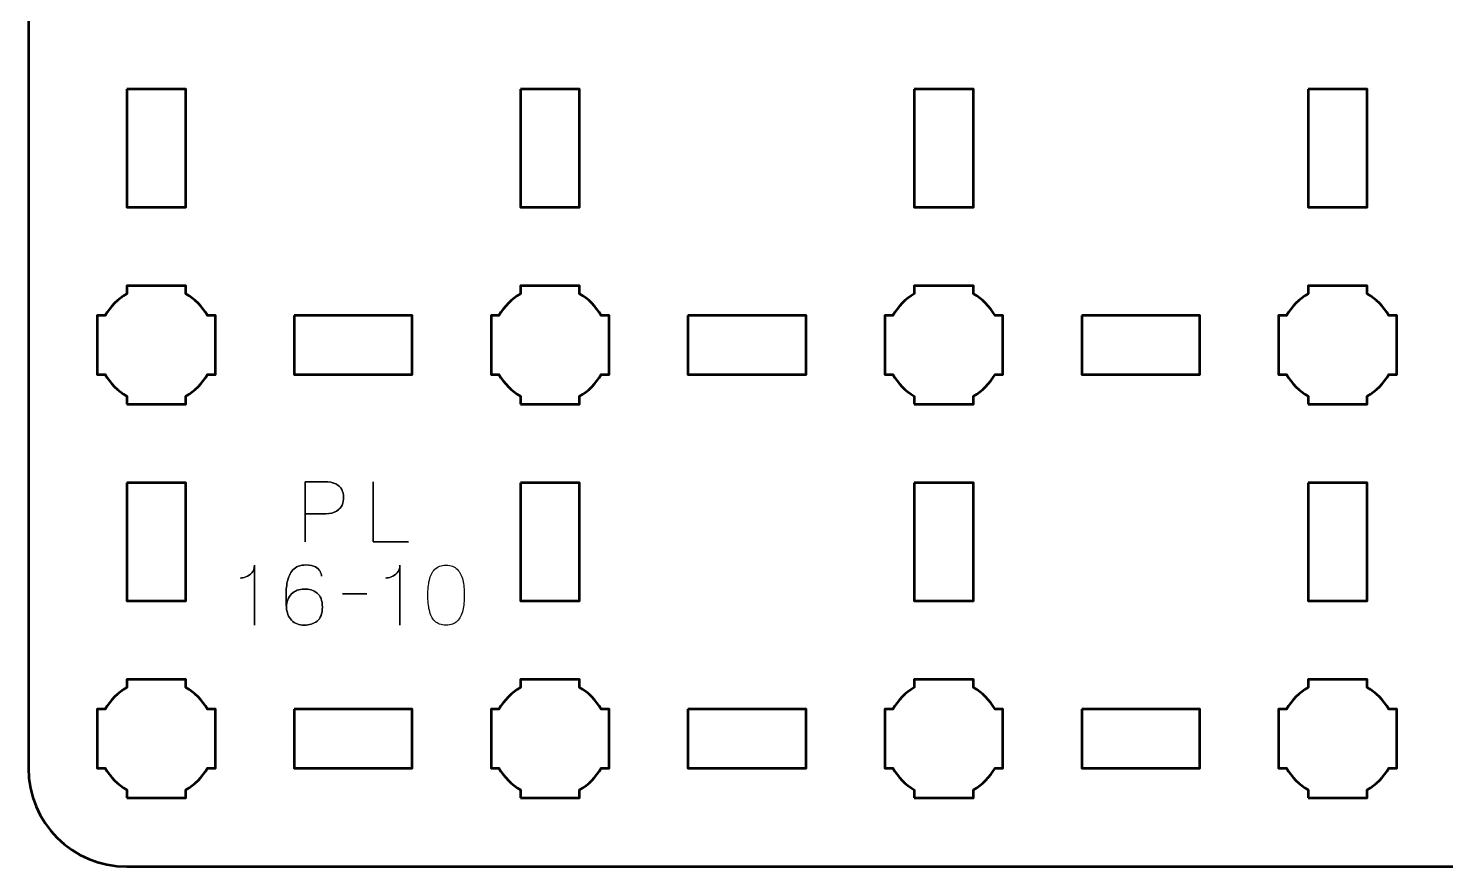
# Model space of a CAD drawing. Header units: centimetres. Extents: x -15.7 to 15.7, y -9.7 to 9.7.
# Drawn here: x -15.65 to -8.45, y -9.65 to -5.39 of the extents above; entities that cross this region are included whole.
import ezdxf

# ---------------------------------------------------------------- set-up
doc = ezdxf.new("R2010")
doc.units = ezdxf.units.CM
doc.header["$MEASUREMENT"] = 0
doc.layers.add('Layer 1', color=7, linetype='Continuous')

msp = doc.modelspace()

# ---------------------------------------------------------------- linework, layer by layer
at = {"layer": 'Layer 1', "lineweight": 53}
for points, knots in [([(-15.14993, 9.65006), (-15.14993, 9.65006), (15.14994, 9.65006), (15.14994, 9.65006), (15.14994, 9.65006), (15.42708, 9.65006), (15.65004, 9.42697), (15.65004, 9.14996), (15.65004, 9.14996), (15.65004, 9.14996), (15.65004, -9.14996), (15.65004, -9.14996), (15.65004, -9.14996), (15.65004, -9.42696), (15.42708, -9.65006), (15.14994, -9.65006), (15.14994, -9.65006), (15.14994, -9.65006), (-15.14993, -9.65006), (-15.14993, -9.65006), (-15.14993, -9.65006), (-15.42693, -9.65006), (-15.65003, -9.42696), (-15.65003, -9.14996), (-15.65003, -9.14996), (-15.65003, -9.14996), (-15.65003, 9.14996), (-15.65003, 9.14996), (-15.65003, 9.14996), (-15.65003, 9.42697), (-15.42693, 9.65006), (-15.14993, 9.65006)], [0, 0, 0, 0, 0.125, 0.125, 0.125, 0.125, 0.25, 0.25, 0.25, 0.25, 0.375, 0.375, 0.375, 0.375, 0.5, 0.5, 0.5, 0.5, 0.625, 0.625, 0.625, 0.625, 0.75, 0.75, 0.75, 0.75, 0.875, 0.875, 0.875, 0.875, 1, 1, 1, 1]), ([(-15.14993, -5.70004), (-15.14993, -5.70004), (-14.84993, -5.70004), (-14.84993, -5.70004), (-14.84993, -5.70004), (-14.84993, -5.70004), (-14.84993, -6.30004), (-14.84993, -6.30004), (-14.84993, -6.30004), (-14.84993, -6.30004), (-15.14993, -6.30004), (-15.14993, -6.30004), (-15.14993, -6.30004), (-15.14993, -6.30004), (-15.14993, -5.70004), (-15.14993, -5.70004)], [0, 0, 0, 0, 0.25, 0.25, 0.25, 0.25, 0.5, 0.5, 0.5, 0.5, 0.75, 0.75, 0.75, 0.75, 1, 1, 1, 1]), ([(-13.15, -5.70004), (-13.15, -5.70004), (-12.85, -5.70004), (-12.85, -5.70004), (-12.85, -5.70004), (-12.85, -5.70004), (-12.85, -6.30004), (-12.85, -6.30004), (-12.85, -6.30004), (-12.85, -6.30004), (-13.15, -6.30004), (-13.15, -6.30004), (-13.15, -6.30004), (-13.15, -6.30004), (-13.15, -5.70004), (-13.15, -5.70004)], [0, 0, 0, 0, 0.25, 0.25, 0.25, 0.25, 0.5, 0.5, 0.5, 0.5, 0.75, 0.75, 0.75, 0.75, 1, 1, 1, 1]), ([(-11.15007, -5.70004), (-11.15007, -5.70004), (-10.85006, -5.70004), (-10.85006, -5.70004), (-10.85006, -5.70004), (-10.85006, -5.70004), (-10.85006, -6.30004), (-10.85006, -6.30004), (-10.85006, -6.30004), (-10.85006, -6.30004), (-11.15007, -6.30004), (-11.15007, -6.30004), (-11.15007, -6.30004), (-11.15007, -6.30004), (-11.15007, -5.70004), (-11.15007, -5.70004)], [0, 0, 0, 0, 0.25, 0.25, 0.25, 0.25, 0.5, 0.5, 0.5, 0.5, 0.75, 0.75, 0.75, 0.75, 1, 1, 1, 1]), ([(-9.14996, -5.70004), (-9.14996, -5.70004), (-8.84995, -5.70004), (-8.84995, -5.70004), (-8.84995, -5.70004), (-8.84995, -5.70004), (-8.84995, -6.30004), (-8.84995, -6.30004), (-8.84995, -6.30004), (-8.84995, -6.30004), (-9.14996, -6.30004), (-9.14996, -6.30004), (-9.14996, -6.30004), (-9.14996, -6.30004), (-9.14996, -5.70004), (-9.14996, -5.70004)], [0, 0, 0, 0, 0.25, 0.25, 0.25, 0.25, 0.5, 0.5, 0.5, 0.5, 0.75, 0.75, 0.75, 0.75, 1, 1, 1, 1]), ([(-15.14993, -7.29996), (-15.14993, -7.29996), (-15.14993, -7.25985), (-15.14993, -7.25985), (-15.14993, -7.25985), (-15.19554, -7.23339), (-15.23347, -7.1955), (-15.25979, -7.15003), (-15.25979, -7.15003), (-15.25979, -7.15003), (-15.3, -7.15003), (-15.3, -7.15003), (-15.3, -7.15003), (-15.3, -7.15003), (-15.3, -6.99996), (-15.3, -6.99996), (-15.3, -6.99996), (-15.3, -6.99996), (-15.3, -6.85002), (-15.3, -6.85002), (-15.3, -6.85002), (-15.3, -6.85002), (-15.25979, -6.85002), (-15.25979, -6.85002), (-15.25979, -6.85002), (-15.23347, -6.80441), (-15.19554, -6.76649), (-15.14993, -6.74003), (-15.14993, -6.74003), (-15.14993, -6.74003), (-15.14993, -6.69995), (-15.14993, -6.69995), (-15.14993, -6.69995), (-15.14993, -6.69995), (-15, -6.69995), (-15, -6.69995), (-15, -6.69995), (-15, -6.69995), (-14.84993, -6.69995), (-14.84993, -6.69995), (-14.84993, -6.69995), (-14.84993, -6.69995), (-14.84993, -6.74003), (-14.84993, -6.74003), (-14.84993, -6.74003), (-14.80446, -6.76649), (-14.76643, -6.80441), (-14.74011, -6.85002), (-14.74011, -6.85002), (-14.74011, -6.85002), (-14.7, -6.85002), (-14.7, -6.85002), (-14.7, -6.85002), (-14.7, -6.85002), (-14.7, -6.99996), (-14.7, -6.99996), (-14.7, -6.99996), (-14.7, -6.99996), (-14.7, -7.15003), (-14.7, -7.15003), (-14.7, -7.15003), (-14.7, -7.15003), (-14.74011, -7.15003), (-14.74011, -7.15003), (-14.74011, -7.15003), (-14.76643, -7.1955), (-14.80446, -7.23339), (-14.84993, -7.25985), (-14.84993, -7.25985), (-14.84993, -7.25985), (-14.84993, -7.29996), (-14.84993, -7.29996), (-14.84993, -7.29996), (-14.84993, -7.29996), (-15, -7.29996), (-15, -7.29996), (-15, -7.29996), (-15, -7.29996), (-15.14993, -7.29996), (-15.14993, -7.29996)], [0, 0, 0, 0, 0.05, 0.05, 0.05, 0.05, 0.1, 0.1, 0.1, 0.1, 0.15, 0.15, 0.15, 0.15, 0.2, 0.2, 0.2, 0.2, 0.25, 0.25, 0.25, 0.25, 0.3, 0.3, 0.3, 0.3, 0.35, 0.35, 0.35, 0.35, 0.4, 0.4, 0.4, 0.4, 0.45, 0.45, 0.45, 0.45, 0.5, 0.5, 0.5, 0.5, 0.55, 0.55, 0.55, 0.55, 0.6, 0.6, 0.6, 0.6, 0.65, 0.65, 0.65, 0.65, 0.7, 0.7, 0.7, 0.7, 0.75, 0.75, 0.75, 0.75, 0.8, 0.8, 0.8, 0.8, 0.85, 0.85, 0.85, 0.85, 0.9, 0.9, 0.9, 0.9, 0.95, 0.95, 0.95, 0.95, 1, 1, 1, 1]), ([(-13.15, -7.29996), (-13.15, -7.29996), (-13.15, -7.25985), (-13.15, -7.25985), (-13.15, -7.25985), (-13.19547, -7.23339), (-13.2335, -7.1955), (-13.25982, -7.15003), (-13.25982, -7.15003), (-13.25982, -7.15003), (-13.29993, -7.15003), (-13.29993, -7.15003), (-13.29993, -7.15003), (-13.29993, -7.15003), (-13.29993, -6.99996), (-13.29993, -6.99996), (-13.29993, -6.99996), (-13.29993, -6.99996), (-13.29993, -6.85002), (-13.29993, -6.85002), (-13.29993, -6.85002), (-13.29993, -6.85002), (-13.25982, -6.85002), (-13.25982, -6.85002), (-13.25982, -6.85002), (-13.2335, -6.80441), (-13.19547, -6.76649), (-13.15, -6.74003), (-13.15, -6.74003), (-13.15, -6.74003), (-13.15, -6.69995), (-13.15, -6.69995), (-13.15, -6.69995), (-13.15, -6.69995), (-12.99993, -6.69995), (-12.99993, -6.69995), (-12.99993, -6.69995), (-12.99993, -6.69995), (-12.85, -6.69995), (-12.85, -6.69995), (-12.85, -6.69995), (-12.85, -6.69995), (-12.85, -6.74003), (-12.85, -6.74003), (-12.85, -6.74003), (-12.80452, -6.76649), (-12.76649, -6.80441), (-12.74018, -6.85002), (-12.74018, -6.85002), (-12.74018, -6.85002), (-12.69992, -6.85002), (-12.69992, -6.85002), (-12.69992, -6.85002), (-12.69992, -6.85002), (-12.69992, -6.99996), (-12.69992, -6.99996), (-12.69992, -6.99996), (-12.69992, -6.99996), (-12.69992, -7.15003), (-12.69992, -7.15003), (-12.69992, -7.15003), (-12.69992, -7.15003), (-12.74018, -7.15003), (-12.74018, -7.15003), (-12.74018, -7.15003), (-12.76649, -7.1955), (-12.80452, -7.23339), (-12.85, -7.25985), (-12.85, -7.25985), (-12.85, -7.25985), (-12.85, -7.29996), (-12.85, -7.29996), (-12.85, -7.29996), (-12.85, -7.29996), (-12.99993, -7.29996), (-12.99993, -7.29996), (-12.99993, -7.29996), (-12.99993, -7.29996), (-13.15, -7.29996), (-13.15, -7.29996)], [0, 0, 0, 0, 0.05, 0.05, 0.05, 0.05, 0.1, 0.1, 0.1, 0.1, 0.15, 0.15, 0.15, 0.15, 0.2, 0.2, 0.2, 0.2, 0.25, 0.25, 0.25, 0.25, 0.3, 0.3, 0.3, 0.3, 0.35, 0.35, 0.35, 0.35, 0.4, 0.4, 0.4, 0.4, 0.45, 0.45, 0.45, 0.45, 0.5, 0.5, 0.5, 0.5, 0.55, 0.55, 0.55, 0.55, 0.6, 0.6, 0.6, 0.6, 0.65, 0.65, 0.65, 0.65, 0.7, 0.7, 0.7, 0.7, 0.75, 0.75, 0.75, 0.75, 0.8, 0.8, 0.8, 0.8, 0.85, 0.85, 0.85, 0.85, 0.9, 0.9, 0.9, 0.9, 0.95, 0.95, 0.95, 0.95, 1, 1, 1, 1]), ([(-11.15007, -7.29996), (-11.15007, -7.29996), (-11.15007, -7.25985), (-11.15007, -7.25985), (-11.15007, -7.25985), (-11.19554, -7.23339), (-11.23343, -7.1955), (-11.25989, -7.15003), (-11.25989, -7.15003), (-11.25989, -7.15003), (-11.3, -7.15003), (-11.3, -7.15003), (-11.3, -7.15003), (-11.3, -7.15003), (-11.3, -6.99996), (-11.3, -6.99996), (-11.3, -6.99996), (-11.3, -6.99996), (-11.3, -6.85002), (-11.3, -6.85002), (-11.3, -6.85002), (-11.3, -6.85002), (-11.25989, -6.85002), (-11.25989, -6.85002), (-11.25989, -6.85002), (-11.23343, -6.80441), (-11.19554, -6.76649), (-11.15007, -6.74003), (-11.15007, -6.74003), (-11.15007, -6.74003), (-11.15007, -6.69995), (-11.15007, -6.69995), (-11.15007, -6.69995), (-11.15007, -6.69995), (-10.99999, -6.69995), (-10.99999, -6.69995), (-10.99999, -6.69995), (-10.99999, -6.69995), (-10.85006, -6.69995), (-10.85006, -6.69995), (-10.85006, -6.69995), (-10.85006, -6.69995), (-10.85006, -6.74003), (-10.85006, -6.74003), (-10.85006, -6.74003), (-10.80445, -6.76649), (-10.76653, -6.80441), (-10.74021, -6.85002), (-10.74021, -6.85002), (-10.74021, -6.85002), (-10.69999, -6.85002), (-10.69999, -6.85002), (-10.69999, -6.85002), (-10.69999, -6.85002), (-10.69999, -6.99996), (-10.69999, -6.99996), (-10.69999, -6.99996), (-10.69999, -6.99996), (-10.69999, -7.15003), (-10.69999, -7.15003), (-10.69999, -7.15003), (-10.69999, -7.15003), (-10.74021, -7.15003), (-10.74021, -7.15003), (-10.74021, -7.15003), (-10.76653, -7.1955), (-10.80445, -7.23339), (-10.85006, -7.25985), (-10.85006, -7.25985), (-10.85006, -7.25985), (-10.85006, -7.29996), (-10.85006, -7.29996), (-10.85006, -7.29996), (-10.85006, -7.29996), (-10.99999, -7.29996), (-10.99999, -7.29996), (-10.99999, -7.29996), (-10.99999, -7.29996), (-11.15007, -7.29996), (-11.15007, -7.29996)], [0, 0, 0, 0, 0.05, 0.05, 0.05, 0.05, 0.1, 0.1, 0.1, 0.1, 0.15, 0.15, 0.15, 0.15, 0.2, 0.2, 0.2, 0.2, 0.25, 0.25, 0.25, 0.25, 0.3, 0.3, 0.3, 0.3, 0.35, 0.35, 0.35, 0.35, 0.4, 0.4, 0.4, 0.4, 0.45, 0.45, 0.45, 0.45, 0.5, 0.5, 0.5, 0.5, 0.55, 0.55, 0.55, 0.55, 0.6, 0.6, 0.6, 0.6, 0.65, 0.65, 0.65, 0.65, 0.7, 0.7, 0.7, 0.7, 0.75, 0.75, 0.75, 0.75, 0.8, 0.8, 0.8, 0.8, 0.85, 0.85, 0.85, 0.85, 0.9, 0.9, 0.9, 0.9, 0.95, 0.95, 0.95, 0.95, 1, 1, 1, 1]), ([(-9.14996, -7.29996), (-9.14996, -7.29996), (-9.14996, -7.25985), (-9.14996, -7.25985), (-9.14996, -7.25985), (-9.19557, -7.23339), (-9.23346, -7.1955), (-9.25978, -7.15003), (-9.25978, -7.15003), (-9.25978, -7.15003), (-9.30003, -7.15003), (-9.30003, -7.15003), (-9.30003, -7.15003), (-9.30003, -7.15003), (-9.30003, -6.99996), (-9.30003, -6.99996), (-9.30003, -6.99996), (-9.30003, -6.99996), (-9.30003, -6.85002), (-9.30003, -6.85002), (-9.30003, -6.85002), (-9.30003, -6.85002), (-9.25978, -6.85002), (-9.25978, -6.85002), (-9.25978, -6.85002), (-9.23346, -6.80441), (-9.19557, -6.76649), (-9.14996, -6.74003), (-9.14996, -6.74003), (-9.14996, -6.74003), (-9.14996, -6.69995), (-9.14996, -6.69995), (-9.14996, -6.69995), (-9.14996, -6.69995), (-9.00003, -6.69995), (-9.00003, -6.69995), (-9.00003, -6.69995), (-9.00003, -6.69995), (-8.84995, -6.69995), (-8.84995, -6.69995), (-8.84995, -6.69995), (-8.84995, -6.69995), (-8.84995, -6.74003), (-8.84995, -6.74003), (-8.84995, -6.74003), (-8.80448, -6.76649), (-8.76645, -6.80441), (-8.74013, -6.85002), (-8.74013, -6.85002), (-8.74013, -6.85002), (-8.70002, -6.85002), (-8.70002, -6.85002), (-8.70002, -6.85002), (-8.70002, -6.85002), (-8.70002, -6.99996), (-8.70002, -6.99996), (-8.70002, -6.99996), (-8.70002, -6.99996), (-8.70002, -7.15003), (-8.70002, -7.15003), (-8.70002, -7.15003), (-8.70002, -7.15003), (-8.74013, -7.15003), (-8.74013, -7.15003), (-8.74013, -7.15003), (-8.76645, -7.1955), (-8.80448, -7.23339), (-8.84995, -7.25985), (-8.84995, -7.25985), (-8.84995, -7.25985), (-8.84995, -7.29996), (-8.84995, -7.29996), (-8.84995, -7.29996), (-8.84995, -7.29996), (-9.00003, -7.29996), (-9.00003, -7.29996), (-9.00003, -7.29996), (-9.00003, -7.29996), (-9.14996, -7.29996), (-9.14996, -7.29996)], [0, 0, 0, 0, 0.05, 0.05, 0.05, 0.05, 0.1, 0.1, 0.1, 0.1, 0.15, 0.15, 0.15, 0.15, 0.2, 0.2, 0.2, 0.2, 0.25, 0.25, 0.25, 0.25, 0.3, 0.3, 0.3, 0.3, 0.35, 0.35, 0.35, 0.35, 0.4, 0.4, 0.4, 0.4, 0.45, 0.45, 0.45, 0.45, 0.5, 0.5, 0.5, 0.5, 0.55, 0.55, 0.55, 0.55, 0.6, 0.6, 0.6, 0.6, 0.65, 0.65, 0.65, 0.65, 0.7, 0.7, 0.7, 0.7, 0.75, 0.75, 0.75, 0.75, 0.8, 0.8, 0.8, 0.8, 0.85, 0.85, 0.85, 0.85, 0.9, 0.9, 0.9, 0.9, 0.95, 0.95, 0.95, 0.95, 1, 1, 1, 1]), ([(-14.29998, -6.85002), (-14.29998, -6.85002), (-13.69998, -6.85002), (-13.69998, -6.85002), (-13.69998, -6.85002), (-13.69998, -6.85002), (-13.69998, -7.15003), (-13.69998, -7.15003), (-13.69998, -7.15003), (-13.69998, -7.15003), (-14.29998, -7.15003), (-14.29998, -7.15003), (-14.29998, -7.15003), (-14.29998, -7.15003), (-14.29998, -6.85002), (-14.29998, -6.85002)], [0, 0, 0, 0, 0.25, 0.25, 0.25, 0.25, 0.5, 0.5, 0.5, 0.5, 0.75, 0.75, 0.75, 0.75, 1, 1, 1, 1]), ([(-12.30002, -6.85002), (-12.30002, -6.85002), (-11.70001, -6.85002), (-11.70001, -6.85002), (-11.70001, -6.85002), (-11.70001, -6.85002), (-11.70001, -7.15003), (-11.70001, -7.15003), (-11.70001, -7.15003), (-11.70001, -7.15003), (-12.30002, -7.15003), (-12.30002, -7.15003), (-12.30002, -7.15003), (-12.30002, -7.15003), (-12.30002, -6.85002), (-12.30002, -6.85002)], [0, 0, 0, 0, 0.25, 0.25, 0.25, 0.25, 0.5, 0.5, 0.5, 0.5, 0.75, 0.75, 0.75, 0.75, 1, 1, 1, 1]), ([(-10.29994, -6.85002), (-10.29994, -6.85002), (-9.69994, -6.85002), (-9.69994, -6.85002), (-9.69994, -6.85002), (-9.69994, -6.85002), (-9.69994, -7.15003), (-9.69994, -7.15003), (-9.69994, -7.15003), (-9.69994, -7.15003), (-10.29994, -7.15003), (-10.29994, -7.15003), (-10.29994, -7.15003), (-10.29994, -7.15003), (-10.29994, -6.85002), (-10.29994, -6.85002)], [0, 0, 0, 0, 0.25, 0.25, 0.25, 0.25, 0.5, 0.5, 0.5, 0.5, 0.75, 0.75, 0.75, 0.75, 1, 1, 1, 1]), ([(-15.14993, -7.69997), (-15.14993, -7.69997), (-14.84993, -7.69997), (-14.84993, -7.69997), (-14.84993, -7.69997), (-14.84993, -7.69997), (-14.84993, -8.29998), (-14.84993, -8.29998), (-14.84993, -8.29998), (-14.84993, -8.29998), (-15.14993, -8.29998), (-15.14993, -8.29998), (-15.14993, -8.29998), (-15.14993, -8.29998), (-15.14993, -7.69997), (-15.14993, -7.69997)], [0, 0, 0, 0, 0.25, 0.25, 0.25, 0.25, 0.5, 0.5, 0.5, 0.5, 0.75, 0.75, 0.75, 0.75, 1, 1, 1, 1]), ([(-13.15, -7.69997), (-13.15, -7.69997), (-12.85, -7.69997), (-12.85, -7.69997), (-12.85, -7.69997), (-12.85, -7.69997), (-12.85, -8.29998), (-12.85, -8.29998), (-12.85, -8.29998), (-12.85, -8.29998), (-13.15, -8.29998), (-13.15, -8.29998), (-13.15, -8.29998), (-13.15, -8.29998), (-13.15, -7.69997), (-13.15, -7.69997)], [0, 0, 0, 0, 0.25, 0.25, 0.25, 0.25, 0.5, 0.5, 0.5, 0.5, 0.75, 0.75, 0.75, 0.75, 1, 1, 1, 1]), ([(-11.15007, -7.69997), (-11.15007, -7.69997), (-10.85006, -7.69997), (-10.85006, -7.69997), (-10.85006, -7.69997), (-10.85006, -7.69997), (-10.85006, -8.29998), (-10.85006, -8.29998), (-10.85006, -8.29998), (-10.85006, -8.29998), (-11.15007, -8.29998), (-11.15007, -8.29998), (-11.15007, -8.29998), (-11.15007, -8.29998), (-11.15007, -7.69997), (-11.15007, -7.69997)], [0, 0, 0, 0, 0.25, 0.25, 0.25, 0.25, 0.5, 0.5, 0.5, 0.5, 0.75, 0.75, 0.75, 0.75, 1, 1, 1, 1]), ([(-9.14996, -7.69997), (-9.14996, -7.69997), (-8.84995, -7.69997), (-8.84995, -7.69997), (-8.84995, -7.69997), (-8.84995, -7.69997), (-8.84995, -8.29998), (-8.84995, -8.29998), (-8.84995, -8.29998), (-8.84995, -8.29998), (-9.14996, -8.29998), (-9.14996, -8.29998), (-9.14996, -8.29998), (-9.14996, -8.29998), (-9.14996, -7.69997), (-9.14996, -7.69997)], [0, 0, 0, 0, 0.25, 0.25, 0.25, 0.25, 0.5, 0.5, 0.5, 0.5, 0.75, 0.75, 0.75, 0.75, 1, 1, 1, 1]), ([(-15.14993, -9.29989), (-15.14993, -9.29989), (-15.14993, -9.25978), (-15.14993, -9.25978), (-15.14993, -9.25978), (-15.19554, -9.23346), (-15.23347, -9.19543), (-15.25979, -9.14996), (-15.25979, -9.14996), (-15.25979, -9.14996), (-15.3, -9.14996), (-15.3, -9.14996), (-15.3, -9.14996), (-15.3, -9.14996), (-15.3, -8.99989), (-15.3, -8.99989), (-15.3, -8.99989), (-15.3, -8.99989), (-15.3, -8.84996), (-15.3, -8.84996), (-15.3, -8.84996), (-15.3, -8.84996), (-15.25979, -8.84996), (-15.25979, -8.84996), (-15.25979, -8.84996), (-15.23347, -8.80434), (-15.19554, -8.76645), (-15.14993, -8.74014), (-15.14993, -8.74014), (-15.14993, -8.74014), (-15.14993, -8.69989), (-15.14993, -8.69989), (-15.14993, -8.69989), (-15.14993, -8.69989), (-15, -8.69989), (-15, -8.69989), (-15, -8.69989), (-15, -8.69989), (-14.84993, -8.69989), (-14.84993, -8.69989), (-14.84993, -8.69989), (-14.84993, -8.69989), (-14.84993, -8.74014), (-14.84993, -8.74014), (-14.84993, -8.74014), (-14.80446, -8.76645), (-14.76643, -8.80434), (-14.74011, -8.84996), (-14.74011, -8.84996), (-14.74011, -8.84996), (-14.7, -8.84996), (-14.7, -8.84996), (-14.7, -8.84996), (-14.7, -8.84996), (-14.7, -8.99989), (-14.7, -8.99989), (-14.7, -8.99989), (-14.7, -8.99989), (-14.7, -9.14996), (-14.7, -9.14996), (-14.7, -9.14996), (-14.7, -9.14996), (-14.74011, -9.14996), (-14.74011, -9.14996), (-14.74011, -9.14996), (-14.76643, -9.19543), (-14.80446, -9.23346), (-14.84993, -9.25978), (-14.84993, -9.25978), (-14.84993, -9.25978), (-14.84993, -9.29989), (-14.84993, -9.29989), (-14.84993, -9.29989), (-14.84993, -9.29989), (-15, -9.29989), (-15, -9.29989), (-15, -9.29989), (-15, -9.29989), (-15.14993, -9.29989), (-15.14993, -9.29989)], [0, 0, 0, 0, 0.05, 0.05, 0.05, 0.05, 0.1, 0.1, 0.1, 0.1, 0.15, 0.15, 0.15, 0.15, 0.2, 0.2, 0.2, 0.2, 0.25, 0.25, 0.25, 0.25, 0.3, 0.3, 0.3, 0.3, 0.35, 0.35, 0.35, 0.35, 0.4, 0.4, 0.4, 0.4, 0.45, 0.45, 0.45, 0.45, 0.5, 0.5, 0.5, 0.5, 0.55, 0.55, 0.55, 0.55, 0.6, 0.6, 0.6, 0.6, 0.65, 0.65, 0.65, 0.65, 0.7, 0.7, 0.7, 0.7, 0.75, 0.75, 0.75, 0.75, 0.8, 0.8, 0.8, 0.8, 0.85, 0.85, 0.85, 0.85, 0.9, 0.9, 0.9, 0.9, 0.95, 0.95, 0.95, 0.95, 1, 1, 1, 1]), ([(-13.15, -9.29989), (-13.15, -9.29989), (-13.15, -9.25978), (-13.15, -9.25978), (-13.15, -9.25978), (-13.19547, -9.23346), (-13.2335, -9.19543), (-13.25982, -9.14996), (-13.25982, -9.14996), (-13.25982, -9.14996), (-13.29993, -9.14996), (-13.29993, -9.14996), (-13.29993, -9.14996), (-13.29993, -9.14996), (-13.29993, -8.99989), (-13.29993, -8.99989), (-13.29993, -8.99989), (-13.29993, -8.99989), (-13.29993, -8.84996), (-13.29993, -8.84996), (-13.29993, -8.84996), (-13.29993, -8.84996), (-13.25982, -8.84996), (-13.25982, -8.84996), (-13.25982, -8.84996), (-13.2335, -8.80434), (-13.19547, -8.76645), (-13.15, -8.74014), (-13.15, -8.74014), (-13.15, -8.74014), (-13.15, -8.69989), (-13.15, -8.69989), (-13.15, -8.69989), (-13.15, -8.69989), (-12.99993, -8.69989), (-12.99993, -8.69989), (-12.99993, -8.69989), (-12.99993, -8.69989), (-12.85, -8.69989), (-12.85, -8.69989), (-12.85, -8.69989), (-12.85, -8.69989), (-12.85, -8.74014), (-12.85, -8.74014), (-12.85, -8.74014), (-12.80452, -8.76645), (-12.76649, -8.80434), (-12.74018, -8.84996), (-12.74018, -8.84996), (-12.74018, -8.84996), (-12.69992, -8.84996), (-12.69992, -8.84996), (-12.69992, -8.84996), (-12.69992, -8.84996), (-12.69992, -8.99989), (-12.69992, -8.99989), (-12.69992, -8.99989), (-12.69992, -8.99989), (-12.69992, -9.14996), (-12.69992, -9.14996), (-12.69992, -9.14996), (-12.69992, -9.14996), (-12.74018, -9.14996), (-12.74018, -9.14996), (-12.74018, -9.14996), (-12.76649, -9.19543), (-12.80452, -9.23346), (-12.85, -9.25978), (-12.85, -9.25978), (-12.85, -9.25978), (-12.85, -9.29989), (-12.85, -9.29989), (-12.85, -9.29989), (-12.85, -9.29989), (-12.99993, -9.29989), (-12.99993, -9.29989), (-12.99993, -9.29989), (-12.99993, -9.29989), (-13.15, -9.29989), (-13.15, -9.29989)], [0, 0, 0, 0, 0.05, 0.05, 0.05, 0.05, 0.1, 0.1, 0.1, 0.1, 0.15, 0.15, 0.15, 0.15, 0.2, 0.2, 0.2, 0.2, 0.25, 0.25, 0.25, 0.25, 0.3, 0.3, 0.3, 0.3, 0.35, 0.35, 0.35, 0.35, 0.4, 0.4, 0.4, 0.4, 0.45, 0.45, 0.45, 0.45, 0.5, 0.5, 0.5, 0.5, 0.55, 0.55, 0.55, 0.55, 0.6, 0.6, 0.6, 0.6, 0.65, 0.65, 0.65, 0.65, 0.7, 0.7, 0.7, 0.7, 0.75, 0.75, 0.75, 0.75, 0.8, 0.8, 0.8, 0.8, 0.85, 0.85, 0.85, 0.85, 0.9, 0.9, 0.9, 0.9, 0.95, 0.95, 0.95, 0.95, 1, 1, 1, 1]), ([(-11.15007, -9.29989), (-11.15007, -9.29989), (-11.15007, -9.25978), (-11.15007, -9.25978), (-11.15007, -9.25978), (-11.19554, -9.23346), (-11.23343, -9.19543), (-11.25989, -9.14996), (-11.25989, -9.14996), (-11.25989, -9.14996), (-11.3, -9.14996), (-11.3, -9.14996), (-11.3, -9.14996), (-11.3, -9.14996), (-11.3, -8.99989), (-11.3, -8.99989), (-11.3, -8.99989), (-11.3, -8.99989), (-11.3, -8.84996), (-11.3, -8.84996), (-11.3, -8.84996), (-11.3, -8.84996), (-11.25989, -8.84996), (-11.25989, -8.84996), (-11.25989, -8.84996), (-11.23343, -8.80434), (-11.19554, -8.76645), (-11.15007, -8.74014), (-11.15007, -8.74014), (-11.15007, -8.74014), (-11.15007, -8.69989), (-11.15007, -8.69989), (-11.15007, -8.69989), (-11.15007, -8.69989), (-10.99999, -8.69989), (-10.99999, -8.69989), (-10.99999, -8.69989), (-10.99999, -8.69989), (-10.85006, -8.69989), (-10.85006, -8.69989), (-10.85006, -8.69989), (-10.85006, -8.69989), (-10.85006, -8.74014), (-10.85006, -8.74014), (-10.85006, -8.74014), (-10.80445, -8.76645), (-10.76653, -8.80434), (-10.74021, -8.84996), (-10.74021, -8.84996), (-10.74021, -8.84996), (-10.69999, -8.84996), (-10.69999, -8.84996), (-10.69999, -8.84996), (-10.69999, -8.84996), (-10.69999, -8.99989), (-10.69999, -8.99989), (-10.69999, -8.99989), (-10.69999, -8.99989), (-10.69999, -9.14996), (-10.69999, -9.14996), (-10.69999, -9.14996), (-10.69999, -9.14996), (-10.74021, -9.14996), (-10.74021, -9.14996), (-10.74021, -9.14996), (-10.76653, -9.19543), (-10.80445, -9.23346), (-10.85006, -9.25978), (-10.85006, -9.25978), (-10.85006, -9.25978), (-10.85006, -9.29989), (-10.85006, -9.29989), (-10.85006, -9.29989), (-10.85006, -9.29989), (-10.99999, -9.29989), (-10.99999, -9.29989), (-10.99999, -9.29989), (-10.99999, -9.29989), (-11.15007, -9.29989), (-11.15007, -9.29989)], [0, 0, 0, 0, 0.05, 0.05, 0.05, 0.05, 0.1, 0.1, 0.1, 0.1, 0.15, 0.15, 0.15, 0.15, 0.2, 0.2, 0.2, 0.2, 0.25, 0.25, 0.25, 0.25, 0.3, 0.3, 0.3, 0.3, 0.35, 0.35, 0.35, 0.35, 0.4, 0.4, 0.4, 0.4, 0.45, 0.45, 0.45, 0.45, 0.5, 0.5, 0.5, 0.5, 0.55, 0.55, 0.55, 0.55, 0.6, 0.6, 0.6, 0.6, 0.65, 0.65, 0.65, 0.65, 0.7, 0.7, 0.7, 0.7, 0.75, 0.75, 0.75, 0.75, 0.8, 0.8, 0.8, 0.8, 0.85, 0.85, 0.85, 0.85, 0.9, 0.9, 0.9, 0.9, 0.95, 0.95, 0.95, 0.95, 1, 1, 1, 1]), ([(-9.14996, -9.29989), (-9.14996, -9.29989), (-9.14996, -9.25978), (-9.14996, -9.25978), (-9.14996, -9.25978), (-9.19557, -9.23346), (-9.23346, -9.19543), (-9.25978, -9.14996), (-9.25978, -9.14996), (-9.25978, -9.14996), (-9.30003, -9.14996), (-9.30003, -9.14996), (-9.30003, -9.14996), (-9.30003, -9.14996), (-9.30003, -8.99989), (-9.30003, -8.99989), (-9.30003, -8.99989), (-9.30003, -8.99989), (-9.30003, -8.84996), (-9.30003, -8.84996), (-9.30003, -8.84996), (-9.30003, -8.84996), (-9.25978, -8.84996), (-9.25978, -8.84996), (-9.25978, -8.84996), (-9.23346, -8.80434), (-9.19557, -8.76645), (-9.14996, -8.74014), (-9.14996, -8.74014), (-9.14996, -8.74014), (-9.14996, -8.69989), (-9.14996, -8.69989), (-9.14996, -8.69989), (-9.14996, -8.69989), (-9.00003, -8.69989), (-9.00003, -8.69989), (-9.00003, -8.69989), (-9.00003, -8.69989), (-8.84995, -8.69989), (-8.84995, -8.69989), (-8.84995, -8.69989), (-8.84995, -8.69989), (-8.84995, -8.74014), (-8.84995, -8.74014), (-8.84995, -8.74014), (-8.80448, -8.76645), (-8.76645, -8.80434), (-8.74013, -8.84996), (-8.74013, -8.84996), (-8.74013, -8.84996), (-8.70002, -8.84996), (-8.70002, -8.84996), (-8.70002, -8.84996), (-8.70002, -8.84996), (-8.70002, -8.99989), (-8.70002, -8.99989), (-8.70002, -8.99989), (-8.70002, -8.99989), (-8.70002, -9.14996), (-8.70002, -9.14996), (-8.70002, -9.14996), (-8.70002, -9.14996), (-8.74013, -9.14996), (-8.74013, -9.14996), (-8.74013, -9.14996), (-8.76645, -9.19543), (-8.80448, -9.23346), (-8.84995, -9.25978), (-8.84995, -9.25978), (-8.84995, -9.25978), (-8.84995, -9.29989), (-8.84995, -9.29989), (-8.84995, -9.29989), (-8.84995, -9.29989), (-9.00003, -9.29989), (-9.00003, -9.29989), (-9.00003, -9.29989), (-9.00003, -9.29989), (-9.14996, -9.29989), (-9.14996, -9.29989)], [0, 0, 0, 0, 0.05, 0.05, 0.05, 0.05, 0.1, 0.1, 0.1, 0.1, 0.15, 0.15, 0.15, 0.15, 0.2, 0.2, 0.2, 0.2, 0.25, 0.25, 0.25, 0.25, 0.3, 0.3, 0.3, 0.3, 0.35, 0.35, 0.35, 0.35, 0.4, 0.4, 0.4, 0.4, 0.45, 0.45, 0.45, 0.45, 0.5, 0.5, 0.5, 0.5, 0.55, 0.55, 0.55, 0.55, 0.6, 0.6, 0.6, 0.6, 0.65, 0.65, 0.65, 0.65, 0.7, 0.7, 0.7, 0.7, 0.75, 0.75, 0.75, 0.75, 0.8, 0.8, 0.8, 0.8, 0.85, 0.85, 0.85, 0.85, 0.9, 0.9, 0.9, 0.9, 0.95, 0.95, 0.95, 0.95, 1, 1, 1, 1]), ([(-14.29998, -8.84996), (-14.29998, -8.84996), (-13.69998, -8.84996), (-13.69998, -8.84996), (-13.69998, -8.84996), (-13.69998, -8.84996), (-13.69998, -9.14996), (-13.69998, -9.14996), (-13.69998, -9.14996), (-13.69998, -9.14996), (-14.29998, -9.14996), (-14.29998, -9.14996), (-14.29998, -9.14996), (-14.29998, -9.14996), (-14.29998, -8.84996), (-14.29998, -8.84996)], [0, 0, 0, 0, 0.25, 0.25, 0.25, 0.25, 0.5, 0.5, 0.5, 0.5, 0.75, 0.75, 0.75, 0.75, 1, 1, 1, 1]), ([(-12.30002, -8.84996), (-12.30002, -8.84996), (-11.70001, -8.84996), (-11.70001, -8.84996), (-11.70001, -8.84996), (-11.70001, -8.84996), (-11.70001, -9.14996), (-11.70001, -9.14996), (-11.70001, -9.14996), (-11.70001, -9.14996), (-12.30002, -9.14996), (-12.30002, -9.14996), (-12.30002, -9.14996), (-12.30002, -9.14996), (-12.30002, -8.84996), (-12.30002, -8.84996)], [0, 0, 0, 0, 0.25, 0.25, 0.25, 0.25, 0.5, 0.5, 0.5, 0.5, 0.75, 0.75, 0.75, 0.75, 1, 1, 1, 1]), ([(-10.29994, -8.84996), (-10.29994, -8.84996), (-9.69994, -8.84996), (-9.69994, -8.84996), (-9.69994, -8.84996), (-9.69994, -8.84996), (-9.69994, -9.14996), (-9.69994, -9.14996), (-9.69994, -9.14996), (-9.69994, -9.14996), (-10.29994, -9.14996), (-10.29994, -9.14996), (-10.29994, -9.14996), (-10.29994, -9.14996), (-10.29994, -8.84996), (-10.29994, -8.84996)], [0, 0, 0, 0, 0.25, 0.25, 0.25, 0.25, 0.5, 0.5, 0.5, 0.5, 0.75, 0.75, 0.75, 0.75, 1, 1, 1, 1])]:
    msp.add_open_spline(points, degree=3, knots=knots, dxfattribs=at)
at = {"layer": 'Layer 1', "color": 40, "lineweight": 30}
for points, knots in [([(-14.24456, -7.99997), (-14.24456, -7.99997), (-14.24456, -7.69475), (-14.24456, -7.69475), (-14.24456, -7.69475), (-14.24456, -7.69475), (-14.14727, -7.69475), (-14.14727, -7.69475), (-14.14727, -7.69475), (-14.12165, -7.69503), (-14.10165, -7.69874), (-14.08747, -7.7059), (-14.08747, -7.7059), (-14.07357, -7.7132), (-14.06376, -7.72273), (-14.05812, -7.73458), (-14.05812, -7.73458), (-14.05262, -7.74643), (-14.04958, -7.75924), (-14.04902, -7.77303), (-14.04902, -7.77303), (-14.04835, -7.78707), (-14.05068, -7.80044), (-14.05618, -7.81311), (-14.05618, -7.81311), (-14.06172, -7.82581), (-14.07121, -7.83629), (-14.08444, -7.8444), (-14.08444, -7.8444), (-14.09795, -7.85255), (-14.11615, -7.85668), (-14.13929, -7.85696), (-14.13929, -7.85696), (-14.13929, -7.85696), (-14.24456, -7.85696), (-14.24456, -7.85696), (-14.24456, -7.85696), (-14.24456, -7.85696), (-14.13929, -7.85696), (-14.13929, -7.85696), (-14.13929, -7.85696), (-14.11654, -7.85668), (-14.09851, -7.85255), (-14.085, -7.8444), (-14.085, -7.8444), (-14.07163, -7.83629), (-14.0621, -7.82581), (-14.05646, -7.81311), (-14.05646, -7.81311), (-14.05096, -7.80044), (-14.04849, -7.78707), (-14.04902, -7.77303), (-14.04902, -7.77303), (-14.04958, -7.75924), (-14.05262, -7.74643), (-14.05826, -7.73458), (-14.05826, -7.73458), (-14.06405, -7.72273), (-14.07396, -7.7132), (-14.08789, -7.7059), (-14.08789, -7.7059), (-14.10207, -7.69874), (-14.12194, -7.69503), (-14.14727, -7.69475), (-14.14727, -7.69475), (-14.14727, -7.69475), (-14.24456, -7.69475), (-14.24456, -7.69475), (-14.24456, -7.69475), (-14.24456, -7.69475), (-14.24456, -7.99997), (-14.24456, -7.99997)], [0, 0, 0, 0, 0.0555556, 0.0555556, 0.0555556, 0.0555556, 0.1111111, 0.1111111, 0.1111111, 0.1111111, 0.1666667, 0.1666667, 0.1666667, 0.1666667, 0.2222222, 0.2222222, 0.2222222, 0.2222222, 0.2777778, 0.2777778, 0.2777778, 0.2777778, 0.3333333, 0.3333333, 0.3333333, 0.3333333, 0.3888889, 0.3888889, 0.3888889, 0.3888889, 0.4444444, 0.4444444, 0.4444444, 0.4444444, 0.5, 0.5, 0.5, 0.5, 0.5555556, 0.5555556, 0.5555556, 0.5555556, 0.6111111, 0.6111111, 0.6111111, 0.6111111, 0.6666667, 0.6666667, 0.6666667, 0.6666667, 0.7222222, 0.7222222, 0.7222222, 0.7222222, 0.7777778, 0.7777778, 0.7777778, 0.7777778, 0.8333333, 0.8333333, 0.8333333, 0.8333333, 0.8888889, 0.8888889, 0.8888889, 0.8888889, 0.9444444, 0.9444444, 0.9444444, 0.9444444, 1, 1, 1, 1]), ([(-13.71995, -7.99997), (-13.71995, -7.99997), (-13.89813, -7.99997), (-13.89813, -7.99997), (-13.89813, -7.99997), (-13.89813, -7.99997), (-13.89813, -7.69475), (-13.89813, -7.69475), (-13.89813, -7.69475), (-13.89813, -7.69475), (-13.89813, -7.99997), (-13.89813, -7.99997), (-13.89813, -7.99997), (-13.89813, -7.99997), (-13.71995, -7.99997), (-13.71995, -7.99997)], [0, 0, 0, 0, 0.25, 0.25, 0.25, 0.25, 0.5, 0.5, 0.5, 0.5, 0.75, 0.75, 0.75, 0.75, 1, 1, 1, 1]), ([(-14.50117, -8.42331), (-14.50117, -8.42331), (-14.50117, -8.11808), (-14.50117, -8.11808), (-14.50117, -8.11808), (-14.5017, -8.1353), (-14.50625, -8.14867), (-14.51507, -8.15805), (-14.51507, -8.15805), (-14.52389, -8.16754), (-14.53395, -8.17418), (-14.54499, -8.17788), (-14.54499, -8.17788), (-14.55628, -8.18176), (-14.56566, -8.18381), (-14.5731, -8.18409), (-14.5731, -8.18409), (-14.56566, -8.18381), (-14.55628, -8.18176), (-14.54499, -8.17788), (-14.54499, -8.17788), (-14.53395, -8.17418), (-14.52389, -8.16754), (-14.51507, -8.15805), (-14.51507, -8.15805), (-14.50625, -8.14867), (-14.5017, -8.1353), (-14.50117, -8.11808), (-14.50117, -8.11808), (-14.50117, -8.11808), (-14.50117, -8.42331), (-14.50117, -8.42331)], [0, 0, 0, 0, 0.125, 0.125, 0.125, 0.125, 0.25, 0.25, 0.25, 0.25, 0.375, 0.375, 0.375, 0.375, 0.5, 0.5, 0.5, 0.5, 0.625, 0.625, 0.625, 0.625, 0.75, 0.75, 0.75, 0.75, 0.875, 0.875, 0.875, 0.875, 1, 1, 1, 1]), ([(-14.33911, -8.33141), (-14.33868, -8.30372), (-14.33015, -8.28153), (-14.31346, -8.26498), (-14.31346, -8.26498), (-14.29695, -8.24844), (-14.27557, -8.24004), (-14.24939, -8.23962), (-14.24939, -8.23962), (-14.22322, -8.23923), (-14.20117, -8.24597), (-14.18353, -8.26001), (-14.18353, -8.26001), (-14.16603, -8.27408), (-14.15693, -8.29793), (-14.15623, -8.33141), (-14.15623, -8.33141), (-14.15693, -8.36517), (-14.16603, -8.38902), (-14.18353, -8.40306), (-14.18353, -8.40306), (-14.20117, -8.41699), (-14.22322, -8.42373), (-14.24939, -8.42331), (-14.24939, -8.42331), (-14.27557, -8.42303), (-14.29667, -8.41463), (-14.31279, -8.39808), (-14.31279, -8.39808), (-14.32919, -8.38157), (-14.33801, -8.35938), (-14.33911, -8.33141), (-14.33911, -8.33141), (-14.34006, -8.31709), (-14.34062, -8.29818), (-14.34105, -8.27475), (-14.34105, -8.27475), (-14.34158, -8.25147), (-14.33953, -8.22776), (-14.33484, -8.20381), (-14.33484, -8.20381), (-14.33029, -8.17982), (-14.32076, -8.15957), (-14.30616, -8.14303), (-14.30616, -8.14303), (-14.29169, -8.12648), (-14.26979, -8.11794), (-14.24043, -8.11727), (-14.24043, -8.11727), (-14.21934, -8.11766), (-14.20308, -8.12098), (-14.19179, -8.12719), (-14.19179, -8.12719), (-14.1805, -8.1335), (-14.17277, -8.14094), (-14.16836, -8.14952), (-14.16836, -8.14952), (-14.16409, -8.1582), (-14.16162, -8.16617), (-14.16092, -8.17361), (-14.16092, -8.17361), (-14.16162, -8.16617), (-14.16409, -8.1582), (-14.16836, -8.14952), (-14.16836, -8.14952), (-14.17277, -8.14094), (-14.1805, -8.1335), (-14.19179, -8.12719), (-14.19179, -8.12719), (-14.20308, -8.12098), (-14.21934, -8.11766), (-14.24043, -8.11727), (-14.24043, -8.11727), (-14.26979, -8.11794), (-14.29169, -8.12648), (-14.30616, -8.14303), (-14.30616, -8.14303), (-14.32076, -8.15957), (-14.33029, -8.17982), (-14.33484, -8.20381), (-14.33484, -8.20381), (-14.33953, -8.22776), (-14.34158, -8.25147), (-14.34105, -8.27475), (-14.34105, -8.27475), (-14.34062, -8.29818), (-14.34006, -8.31709), (-14.33911, -8.33141), (-14.33911, -8.33141), (-14.33801, -8.35938), (-14.32919, -8.38157), (-14.31279, -8.39808), (-14.31279, -8.39808), (-14.29667, -8.41463), (-14.27557, -8.42303), (-14.24939, -8.42331), (-14.24939, -8.42331), (-14.22322, -8.42373), (-14.20117, -8.41699), (-14.18353, -8.40306), (-14.18353, -8.40306), (-14.16603, -8.38902), (-14.15693, -8.36517), (-14.15623, -8.33141), (-14.15623, -8.33141), (-14.15693, -8.29793), (-14.16603, -8.27408), (-14.18353, -8.26001), (-14.18353, -8.26001), (-14.20117, -8.24597), (-14.22322, -8.23923), (-14.24939, -8.23962), (-14.24939, -8.23962), (-14.27557, -8.24004), (-14.29695, -8.24844), (-14.31346, -8.26498), (-14.31346, -8.26498), (-14.33015, -8.28153), (-14.33868, -8.30372), (-14.33911, -8.33141)], [0, 0, 0, 0, 0.0333333, 0.0333333, 0.0333333, 0.0333333, 0.0666667, 0.0666667, 0.0666667, 0.0666667, 0.1, 0.1, 0.1, 0.1, 0.1333333, 0.1333333, 0.1333333, 0.1333333, 0.1666667, 0.1666667, 0.1666667, 0.1666667, 0.2, 0.2, 0.2, 0.2, 0.2333333, 0.2333333, 0.2333333, 0.2333333, 0.2666667, 0.2666667, 0.2666667, 0.2666667, 0.3, 0.3, 0.3, 0.3, 0.3333333, 0.3333333, 0.3333333, 0.3333333, 0.3666667, 0.3666667, 0.3666667, 0.3666667, 0.4, 0.4, 0.4, 0.4, 0.4333333, 0.4333333, 0.4333333, 0.4333333, 0.4666667, 0.4666667, 0.4666667, 0.4666667, 0.5, 0.5, 0.5, 0.5, 0.5333333, 0.5333333, 0.5333333, 0.5333333, 0.5666667, 0.5666667, 0.5666667, 0.5666667, 0.6, 0.6, 0.6, 0.6, 0.6333333, 0.6333333, 0.6333333, 0.6333333, 0.6666667, 0.6666667, 0.6666667, 0.6666667, 0.7, 0.7, 0.7, 0.7, 0.7333333, 0.7333333, 0.7333333, 0.7333333, 0.7666667, 0.7666667, 0.7666667, 0.7666667, 0.8, 0.8, 0.8, 0.8, 0.8333333, 0.8333333, 0.8333333, 0.8333333, 0.8666667, 0.8666667, 0.8666667, 0.8666667, 0.9, 0.9, 0.9, 0.9, 0.9333333, 0.9333333, 0.9333333, 0.9333333, 0.9666667, 0.9666667, 0.9666667, 0.9666667, 1, 1, 1, 1]), ([(-13.76281, -8.42331), (-13.76281, -8.42331), (-13.76281, -8.11808), (-13.76281, -8.11808), (-13.76281, -8.11808), (-13.76337, -8.1353), (-13.76792, -8.14867), (-13.77674, -8.15805), (-13.77674, -8.15805), (-13.78556, -8.16754), (-13.79562, -8.17418), (-13.80662, -8.17788), (-13.80662, -8.17788), (-13.81795, -8.18176), (-13.8273, -8.18381), (-13.83474, -8.18409), (-13.83474, -8.18409), (-13.8273, -8.18381), (-13.81795, -8.18176), (-13.80662, -8.17788), (-13.80662, -8.17788), (-13.79562, -8.17418), (-13.78556, -8.16754), (-13.77674, -8.15805), (-13.77674, -8.15805), (-13.76792, -8.14867), (-13.76337, -8.1353), (-13.76281, -8.11808), (-13.76281, -8.11808), (-13.76281, -8.11808), (-13.76281, -8.42331), (-13.76281, -8.42331)], [0, 0, 0, 0, 0.125, 0.125, 0.125, 0.125, 0.25, 0.25, 0.25, 0.25, 0.375, 0.375, 0.375, 0.375, 0.5, 0.5, 0.5, 0.5, 0.625, 0.625, 0.625, 0.625, 0.75, 0.75, 0.75, 0.75, 0.875, 0.875, 0.875, 0.875, 1, 1, 1, 1]), ([(-13.52839, -8.42331), (-13.50387, -8.42303), (-13.48485, -8.41615), (-13.47134, -8.40263), (-13.47134, -8.40263), (-13.45797, -8.38916), (-13.44862, -8.37096), (-13.44337, -8.34795), (-13.44337, -8.34795), (-13.43829, -8.32506), (-13.43578, -8.29945), (-13.43607, -8.27091), (-13.43607, -8.27091), (-13.43578, -8.24279), (-13.43829, -8.21718), (-13.44337, -8.19414), (-13.44337, -8.19414), (-13.44862, -8.17142), (-13.45797, -8.15322), (-13.47134, -8.13943), (-13.47134, -8.13943), (-13.48485, -8.12595), (-13.50387, -8.1189), (-13.52839, -8.11851), (-13.52839, -8.11851), (-13.55308, -8.1189), (-13.5721, -8.12595), (-13.58547, -8.13943), (-13.58547, -8.13943), (-13.59894, -8.15322), (-13.60819, -8.17142), (-13.6133, -8.19414), (-13.6133, -8.19414), (-13.61852, -8.21718), (-13.62099, -8.24279), (-13.6206, -8.27091), (-13.6206, -8.27091), (-13.62099, -8.29945), (-13.61852, -8.32506), (-13.6133, -8.34795), (-13.6133, -8.34795), (-13.60819, -8.37096), (-13.59894, -8.38916), (-13.58547, -8.40263), (-13.58547, -8.40263), (-13.5721, -8.41615), (-13.55308, -8.42303), (-13.52839, -8.42331)], [0, 0, 0, 0, 0.0833333, 0.0833333, 0.0833333, 0.0833333, 0.1666667, 0.1666667, 0.1666667, 0.1666667, 0.25, 0.25, 0.25, 0.25, 0.3333333, 0.3333333, 0.3333333, 0.3333333, 0.4166667, 0.4166667, 0.4166667, 0.4166667, 0.5, 0.5, 0.5, 0.5, 0.5833333, 0.5833333, 0.5833333, 0.5833333, 0.6666667, 0.6666667, 0.6666667, 0.6666667, 0.75, 0.75, 0.75, 0.75, 0.8333333, 0.8333333, 0.8333333, 0.8333333, 0.9166667, 0.9166667, 0.9166667, 0.9166667, 1, 1, 1, 1]), ([(-13.52839, -8.42331), (-13.50387, -8.42303), (-13.48485, -8.41615), (-13.47134, -8.40263), (-13.47134, -8.40263), (-13.45797, -8.38916), (-13.44862, -8.37096), (-13.44337, -8.34795), (-13.44337, -8.34795), (-13.43829, -8.32506), (-13.43578, -8.29945), (-13.43607, -8.27091), (-13.43607, -8.27091), (-13.43578, -8.24279), (-13.43829, -8.21718), (-13.44337, -8.19414), (-13.44337, -8.19414), (-13.44862, -8.17142), (-13.45797, -8.15322), (-13.47134, -8.13943), (-13.47134, -8.13943), (-13.48485, -8.12595), (-13.50387, -8.1189), (-13.52839, -8.11851), (-13.52839, -8.11851), (-13.55308, -8.1189), (-13.5721, -8.12595), (-13.58547, -8.13943), (-13.58547, -8.13943), (-13.59894, -8.15322), (-13.60819, -8.17142), (-13.6133, -8.19414), (-13.6133, -8.19414), (-13.61852, -8.21718), (-13.62099, -8.24279), (-13.6206, -8.27091), (-13.6206, -8.27091), (-13.62099, -8.29945), (-13.61852, -8.32506), (-13.6133, -8.34795), (-13.6133, -8.34795), (-13.60819, -8.37096), (-13.59894, -8.38916), (-13.58547, -8.40263), (-13.58547, -8.40263), (-13.5721, -8.41615), (-13.55308, -8.42303), (-13.52839, -8.42331)], [0, 0, 0, 0, 0.0833333, 0.0833333, 0.0833333, 0.0833333, 0.1666667, 0.1666667, 0.1666667, 0.1666667, 0.25, 0.25, 0.25, 0.25, 0.3333333, 0.3333333, 0.3333333, 0.3333333, 0.4166667, 0.4166667, 0.4166667, 0.4166667, 0.5, 0.5, 0.5, 0.5, 0.5833333, 0.5833333, 0.5833333, 0.5833333, 0.6666667, 0.6666667, 0.6666667, 0.6666667, 0.75, 0.75, 0.75, 0.75, 0.8333333, 0.8333333, 0.8333333, 0.8333333, 0.9166667, 0.9166667, 0.9166667, 0.9166667, 1, 1, 1, 1]), ([(-14.05466, -8.26375), (-14.05466, -8.26375), (-13.93147, -8.26375), (-13.93147, -8.26375), (-13.93147, -8.26375), (-13.93147, -8.26375), (-14.05466, -8.26375), (-14.05466, -8.26375)], [0, 0, 0, 0, 0.5, 0.5, 0.5, 0.5, 1, 1, 1, 1])]:
    msp.add_open_spline(points, degree=3, knots=knots, dxfattribs=at)

doc.saveas('drawing.dxf')
